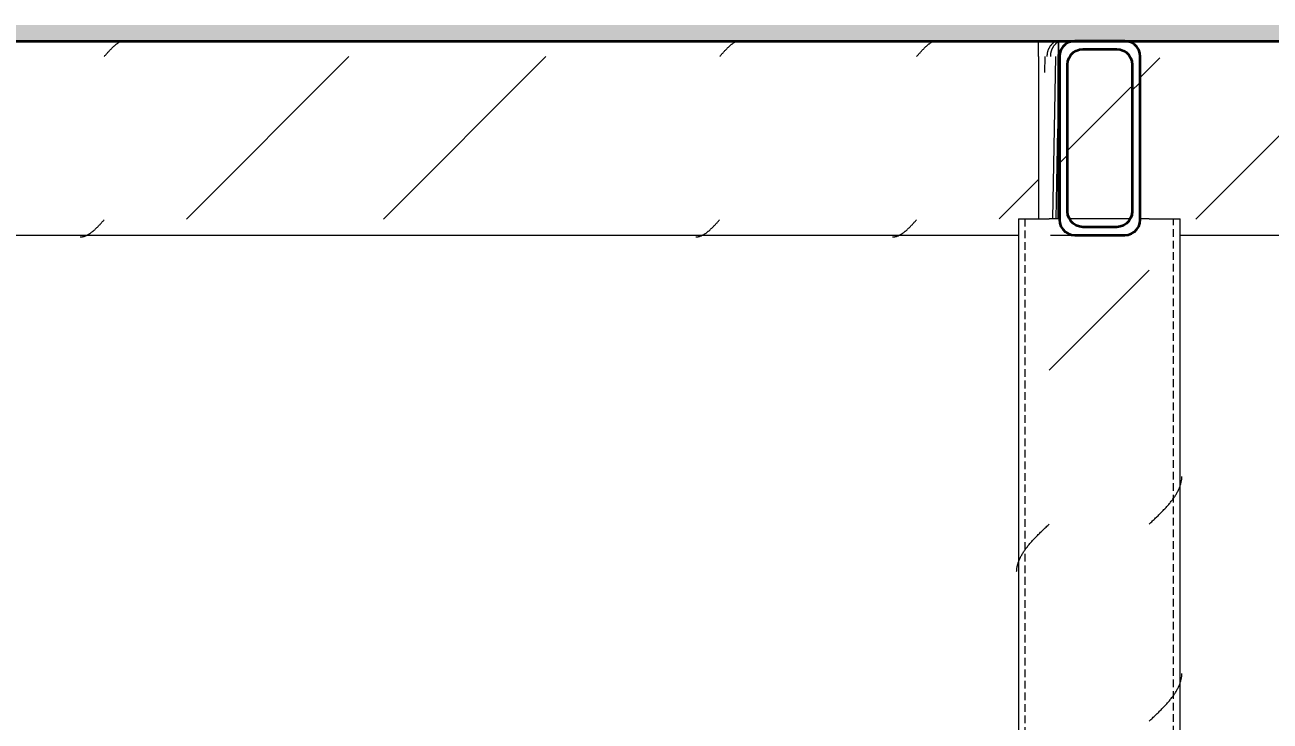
# Model space of a CAD drawing. Header units: centimetres. Extents: x -336 to 16318, y -437 to 1921.
# Drawn here: x 1721.9 to 1799, y 344.8 to 387.9 of the extents above; entities that cross this region are included whole.
import ezdxf

# ---------------------------------------------------------------- set-up
doc = ezdxf.new("R2010")
doc.units = ezdxf.units.CM
doc.linetypes.add('Hidden', pattern=[0.714375, 0.47625, -0.238125])
for name, color, linetype, lineweight in [('A-ANNO-DIMS', 7, 'Continuous', 9), ('A-ANNO-DIMS-100', 7, 'Continuous', 9), ('A-FLOR', 7, 'Continuous', 9), ('S-BEAM', 7, 'Continuous', 9), ('S-COLS', 7, 'Continuous', 9)]:
    doc.layers.add(name, color=color, linetype=linetype, lineweight=lineweight)
doc.styles.add('Century Gothic_1', font='GOTHIC.TTF', dxfattribs={"height": 15})
doc.dimstyles.new('FCA_N_Cotas_E100', dxfattribs={"dimscale": 30.48, "dimtxt": 15.662524, "dimasz": 0.492126, "dimexe": 0.656168, "dimexo": 0.656168, "dimgap": 0.032808, "dimtad": 1, "dimlfac": 0.01, "dimrnd": 0.01, "dimzin": 0, "dimdsep": 46, "dimtxsty": 'Century Gothic_1', "dimblk1": 'OBLIQUE', "dimblk2": 'OBLIQUE', "dimsah": 1, "dimcen": 0.09, "dimdle": 0.656168, "dimazin": 2, "dimtfac": 1, "dimtdec": 4, "dimtix": 1, "dimtmove": 0, "dimatfit": 3, "dimfxl": 1, "dimtvp": 1, "dimtolj": 1, "dimtzin": 0, "dimarcsym": 2})
pattern_1 = [(45, (4582.815, 712), (-25.1447, 25.1447), []), (45, (4582.815, 750.1), (-25.1447, 25.1447), [])]
pattern_2 = [(45.002, (4582.352, 712), (-25.14337, 25.14465), []), (45.002, (4582.352, 750.1), (-25.14337, 25.14465), [])]

# ---------------------------------------------------------------- blocks, each defined once
blk = doc.blocks.new('FP_7-Section 6')
at = {"layer": 'S-COLS'}
blk.add_line((1793.414, 94), (1793.414, 375.859), dxfattribs=at)
at = {"layer": 'S-COLS', "color": 9, "true_color": 0xc0c0c0}
for p, q in [((1793.336, 359.141), (1793.357, 359.188)), ((1793.357, 359.188), (1793.376, 359.235)), ((1793.376, 359.235), (1793.395, 359.281)), ((1793.395, 359.281), (1793.412, 359.328)), ((1793.412, 359.328), (1793.428, 359.375)), ((1793.428, 359.375), (1793.443, 359.422)), ((1793.443, 359.422), (1793.457, 359.468)), ((1793.457, 359.468), (1793.47, 359.515)), ((1793.47, 359.515), (1793.481, 359.562)), ((1793.481, 359.562), (1793.491, 359.609)), ((1793.491, 359.609), (1793.5, 359.656)), ((1793.5, 359.656), (1793.508, 359.702)), ((1793.508, 359.702), (1793.515, 359.749)), ((1793.515, 359.749), (1793.521, 359.796)), ((1793.521, 359.796), (1793.525, 359.843)), ((1793.525, 359.843), (1793.528, 359.889)), ((1793.528, 359.889), (1793.53, 359.936)), ((1792.866, 358.393), (1792.903, 358.44)), ((1792.903, 358.44), (1792.938, 358.487)), ((1792.938, 358.487), (1792.973, 358.533)), ((1792.973, 358.533), (1793.007, 358.58)), ((1793.007, 358.58), (1793.039, 358.627)), ((1793.039, 358.627), (1793.071, 358.674)), ((1793.071, 358.674), (1793.102, 358.72)), ((1793.102, 358.72), (1793.132, 358.767)), ((1793.132, 358.767), (1793.162, 358.814)), ((1793.162, 358.814), (1793.19, 358.861)), ((1793.19, 358.861), (1793.217, 358.907)), ((1793.217, 358.907), (1793.243, 358.954)), ((1793.243, 358.954), (1793.268, 359.001)), ((1793.268, 359.001), (1793.292, 359.048)), ((1793.292, 359.048), (1793.314, 359.094)), ((1793.314, 359.094), (1793.336, 359.141)), ((1792.143, 357.598), (1792.19, 357.645)), ((1792.19, 357.645), (1792.236, 357.692)), ((1792.236, 357.692), (1792.282, 357.739)), ((1792.282, 357.739), (1792.328, 357.785)), ((1792.328, 357.785), (1792.373, 357.832)), ((1792.373, 357.832), (1792.418, 357.879)), ((1792.418, 357.879), (1792.462, 357.926)), ((1792.462, 357.926), (1792.505, 357.972)), ((1792.505, 357.972), (1792.548, 358.019)), ((1792.548, 358.019), (1792.59, 358.066)), ((1792.59, 358.066), (1792.632, 358.113)), ((1792.632, 358.113), (1792.673, 358.159)), ((1792.673, 358.159), (1792.713, 358.206)), ((1792.713, 358.206), (1792.752, 358.253)), ((1792.752, 358.253), (1792.791, 358.3)), ((1792.791, 358.3), (1792.829, 358.346)), ((1792.829, 358.346), (1792.866, 358.393)), ((1791.509, 356.99), (1791.558, 357.037)), ((1791.558, 357.037), (1791.608, 357.084)), ((1791.608, 357.084), (1791.658, 357.131)), ((1791.658, 357.131), (1791.707, 357.177)), ((1791.707, 357.177), (1791.756, 357.224)), ((1791.756, 357.224), (1791.805, 357.271)), ((1791.805, 357.271), (1791.854, 357.318)), ((1791.854, 357.318), (1791.903, 357.364)), ((1791.903, 357.364), (1791.952, 357.411)), ((1791.952, 357.411), (1792, 357.458)), ((1792, 357.458), (1792.048, 357.505)), ((1792.048, 357.505), (1792.096, 357.551)), ((1792.096, 357.551), (1792.143, 357.598)), ((1793.521, 347.606), (1793.525, 347.653)), ((1793.525, 347.653), (1793.528, 347.7)), ((1793.528, 347.7), (1793.53, 347.747)), ((1793.268, 346.811), (1793.292, 346.858)), ((1793.292, 346.858), (1793.314, 346.905)), ((1793.314, 346.905), (1793.336, 346.952)), ((1793.336, 346.952), (1793.357, 346.999)), ((1793.357, 346.999), (1793.376, 347.045)), ((1793.376, 347.045), (1793.395, 347.092)), ((1793.395, 347.092), (1793.412, 347.139)), ((1793.412, 347.139), (1793.428, 347.186)), ((1793.428, 347.186), (1793.443, 347.232)), ((1793.443, 347.232), (1793.457, 347.279)), ((1793.457, 347.279), (1793.47, 347.326)), ((1793.47, 347.326), (1793.481, 347.373)), ((1793.481, 347.373), (1793.491, 347.419)), ((1793.491, 347.419), (1793.5, 347.466)), ((1793.5, 347.466), (1793.508, 347.513)), ((1793.508, 347.513), (1793.515, 347.56)), ((1793.515, 347.56), (1793.521, 347.606)), ((1792.752, 346.063), (1792.791, 346.11)), ((1792.791, 346.11), (1792.829, 346.157)), ((1792.829, 346.157), (1792.866, 346.204)), ((1792.866, 346.204), (1792.903, 346.25)), ((1792.903, 346.25), (1792.938, 346.297)), ((1792.938, 346.297), (1792.973, 346.344)), ((1792.973, 346.344), (1793.007, 346.391)), ((1793.007, 346.391), (1793.039, 346.437)), ((1793.039, 346.437), (1793.071, 346.484)), ((1793.071, 346.484), (1793.102, 346.531)), ((1793.102, 346.531), (1793.132, 346.578)), ((1793.132, 346.578), (1793.162, 346.624)), ((1793.162, 346.624), (1793.19, 346.671)), ((1793.19, 346.671), (1793.217, 346.718)), ((1793.217, 346.718), (1793.243, 346.765)), ((1793.243, 346.765), (1793.268, 346.811)), ((1792, 345.269), (1792.048, 345.315)), ((1792.048, 345.315), (1792.096, 345.362)), ((1792.096, 345.362), (1792.143, 345.409)), ((1792.143, 345.409), (1792.19, 345.456)), ((1792.19, 345.456), (1792.236, 345.502)), ((1792.236, 345.502), (1792.282, 345.549)), ((1792.282, 345.549), (1792.328, 345.596)), ((1792.328, 345.596), (1792.373, 345.643)), ((1792.373, 345.643), (1792.418, 345.689)), ((1792.418, 345.689), (1792.462, 345.736)), ((1792.462, 345.736), (1792.505, 345.783)), ((1792.505, 345.783), (1792.548, 345.83)), ((1792.548, 345.83), (1792.59, 345.876)), ((1792.59, 345.876), (1792.632, 345.923)), ((1792.632, 345.923), (1792.673, 345.97)), ((1792.673, 345.97), (1792.713, 346.017)), ((1792.713, 346.017), (1792.752, 346.063)), ((1791.509, 344.801), (1791.558, 344.848)), ((1791.558, 344.848), (1791.608, 344.895)), ((1791.608, 344.895), (1791.658, 344.941)), ((1791.658, 344.941), (1791.707, 344.988)), ((1791.707, 344.988), (1791.756, 345.035)), ((1791.756, 345.035), (1791.805, 345.082)), ((1791.805, 345.082), (1791.854, 345.128)), ((1791.854, 345.128), (1791.903, 345.175)), ((1791.903, 345.175), (1791.952, 345.222)), ((1791.952, 345.222), (1792, 345.269))]:
    blk.add_line(p, q, dxfattribs=at)
blk = doc.blocks.new('FP_8-Section 6')
at = {"layer": 'S-COLS'}
blk.add_line((1783.414, 375.859), (1783.414, 94), dxfattribs=at)
at = {"layer": 'S-COLS', "color": 9, "true_color": 0xc0c0c0}
for p, q in [((1785.17, 356.85), (1785.22, 356.897)), ((1785.22, 356.897), (1785.269, 356.944)), ((1785.269, 356.944), (1785.319, 356.99)), ((1784.366, 356.055), (1784.41, 356.102)), ((1784.41, 356.102), (1784.455, 356.149)), ((1784.455, 356.149), (1784.5, 356.196)), ((1784.5, 356.196), (1784.545, 356.242)), ((1784.545, 356.242), (1784.591, 356.289)), ((1784.591, 356.289), (1784.638, 356.336)), ((1784.638, 356.336), (1784.685, 356.383)), ((1784.685, 356.383), (1784.732, 356.429)), ((1784.732, 356.429), (1784.78, 356.476)), ((1784.78, 356.476), (1784.828, 356.523)), ((1784.828, 356.523), (1784.876, 356.57)), ((1784.876, 356.57), (1784.924, 356.616)), ((1784.924, 356.616), (1784.973, 356.663)), ((1784.973, 356.663), (1785.022, 356.71)), ((1785.022, 356.71), (1785.071, 356.757)), ((1785.071, 356.757), (1785.121, 356.803)), ((1785.121, 356.803), (1785.17, 356.85)), ((1783.756, 355.307), (1783.788, 355.354)), ((1783.788, 355.354), (1783.821, 355.401)), ((1783.821, 355.401), (1783.855, 355.447)), ((1783.855, 355.447), (1783.889, 355.494)), ((1783.889, 355.494), (1783.925, 355.541)), ((1783.925, 355.541), (1783.961, 355.588)), ((1783.961, 355.588), (1783.998, 355.634)), ((1783.998, 355.634), (1784.036, 355.681)), ((1784.036, 355.681), (1784.075, 355.728)), ((1784.075, 355.728), (1784.115, 355.775)), ((1784.115, 355.775), (1784.155, 355.822)), ((1784.155, 355.822), (1784.196, 355.868)), ((1784.196, 355.868), (1784.237, 355.915)), ((1784.237, 355.915), (1784.28, 355.962)), ((1784.28, 355.962), (1784.322, 356.009)), ((1784.322, 356.009), (1784.366, 356.055)), ((1783.371, 354.512), (1783.384, 354.559)), ((1783.384, 354.559), (1783.399, 354.606)), ((1783.399, 354.606), (1783.416, 354.653)), ((1783.416, 354.653), (1783.433, 354.699)), ((1783.433, 354.699), (1783.451, 354.746)), ((1783.451, 354.746), (1783.471, 354.793)), ((1783.471, 354.793), (1783.491, 354.84)), ((1783.491, 354.84), (1783.513, 354.886)), ((1783.513, 354.886), (1783.536, 354.933)), ((1783.536, 354.933), (1783.56, 354.98)), ((1783.56, 354.98), (1783.585, 355.027)), ((1783.585, 355.027), (1783.611, 355.073)), ((1783.611, 355.073), (1783.638, 355.12)), ((1783.638, 355.12), (1783.666, 355.167)), ((1783.666, 355.167), (1783.695, 355.214)), ((1783.695, 355.214), (1783.725, 355.26)), ((1783.725, 355.26), (1783.756, 355.307)), ((1783.298, 354.045), (1783.3, 354.092)), ((1783.3, 354.092), (1783.303, 354.138)), ((1783.303, 354.138), (1783.307, 354.185)), ((1783.307, 354.185), (1783.313, 354.232)), ((1783.313, 354.232), (1783.319, 354.279)), ((1783.319, 354.279), (1783.327, 354.325)), ((1783.327, 354.325), (1783.336, 354.372)), ((1783.336, 354.372), (1783.347, 354.419)), ((1783.347, 354.419), (1783.358, 354.466)), ((1783.358, 354.466), (1783.371, 354.512))]:
    blk.add_line(p, q, dxfattribs=at)
blk = doc.blocks.new('HSS Rectangular-Column - 100 x 100 mm-V6-Section 6')
at = {"layer": 'S-COLS', "true_color": 0xc0c0c0}
h = blk.add_hatch(dxfattribs=at)
h.set_pattern_fill('FP_3', color=9, style=0, pattern_type=2)
h.set_pattern_definition(pattern_1)
h.paths.add_polyline_path([(1791.509, 94), (1791.509, 375.859), (1790.947, 375.809), (1790.853, 375.397), (1790.589, 375.066), (1790.088, 374.869), (1789.494, 374.859), (1786.485, 374.953), (1786.154, 375.217), (1785.971, 375.597), (1785.926, 375.859), (1785.319, 375.859), (1785.319, 94)])
h.paths.add_polyline_path([(1787.399, 375.359), (1789.908, 375.453), (1790.239, 375.717), (1790.239, 375.859), (1786.566, 375.859), (1786.897, 375.509), (1787.187, 375.383)])
at = {"layer": 'S-COLS'}
for p, q in [((1783.414, 375.859), (1785.319, 375.859)), ((1785.947, 375.859), (1785.319, 375.859)), ((1790.328, 375.859), (1786.566, 375.859)), ((1791.509, 375.859), (1790.947, 375.859)), ((1791.509, 375.859), (1793.414, 375.859))]:
    blk.add_line(p, q, dxfattribs=at)
at = {"layer": 'S-COLS', "linetype": 'Hidden'}
for p, q in [((1783.814, 375.859), (1783.814, 94)), ((1793.014, 94), (1793.014, 375.859))]:
    blk.add_line(p, q, dxfattribs=at)
at = {"layer": 'S-COLS'}
for name in ['FP_8-Section 6', 'FP_7-Section 6']:
    blk.add_blockref(name, (0, 0), dxfattribs=at)
blk = doc.blocks.new('FP_27-Section 6')
at = {"layer": 'S-BEAM', "color": 9, "true_color": 0xc0c0c0}
for p, q in [((1727.029, 386.142), (1727.052, 386.168)), ((1727.052, 386.168), (1727.075, 386.193)), ((1727.075, 386.193), (1727.098, 386.218)), ((1727.098, 386.218), (1727.122, 386.243)), ((1727.122, 386.243), (1727.145, 386.268)), ((1727.145, 386.268), (1727.168, 386.293)), ((1727.168, 386.293), (1727.191, 386.317)), ((1727.191, 386.317), (1727.214, 386.341)), ((1727.214, 386.341), (1727.238, 386.365)), ((1727.238, 386.365), (1727.261, 386.388)), ((1727.261, 386.388), (1727.284, 386.412)), ((1727.284, 386.412), (1727.307, 386.434)), ((1727.307, 386.434), (1727.33, 386.457)), ((1727.33, 386.457), (1727.354, 386.479)), ((1727.354, 386.479), (1727.377, 386.501)), ((1727.377, 386.501), (1727.4, 386.523)), ((1727.4, 386.523), (1727.423, 386.544)), ((1727.423, 386.544), (1727.446, 386.565)), ((1727.446, 386.565), (1727.469, 386.585)), ((1727.469, 386.585), (1727.492, 386.605)), ((1727.492, 386.605), (1727.515, 386.625)), ((1727.515, 386.625), (1727.539, 386.644)), ((1727.539, 386.644), (1727.562, 386.663)), ((1727.562, 386.663), (1727.585, 386.681)), ((1727.585, 386.681), (1727.608, 386.699)), ((1727.608, 386.699), (1727.631, 386.716)), ((1727.631, 386.716), (1727.654, 386.733)), ((1727.654, 386.733), (1727.677, 386.75)), ((1727.677, 386.75), (1727.7, 386.765)), ((1727.7, 386.765), (1727.723, 386.781)), ((1727.723, 386.781), (1727.746, 386.796)), ((1727.746, 386.796), (1727.77, 386.81)), ((1727.77, 386.81), (1727.793, 386.824)), ((1727.793, 386.824), (1727.816, 386.837)), ((1727.816, 386.837), (1727.839, 386.849)), ((1727.839, 386.849), (1727.862, 386.861)), ((1765.127, 386.142), (1765.15, 386.168)), ((1765.15, 386.168), (1765.173, 386.193)), ((1765.173, 386.193), (1765.196, 386.218)), ((1765.196, 386.218), (1765.22, 386.243)), ((1765.22, 386.243), (1765.243, 386.268)), ((1765.243, 386.268), (1765.266, 386.293)), ((1765.266, 386.293), (1765.289, 386.317)), ((1765.289, 386.317), (1765.313, 386.341)), ((1765.313, 386.341), (1765.336, 386.365)), ((1765.336, 386.365), (1765.359, 386.388)), ((1765.359, 386.388), (1765.382, 386.412)), ((1765.382, 386.412), (1765.405, 386.434)), ((1765.405, 386.434), (1765.428, 386.457)), ((1765.428, 386.457), (1765.452, 386.479)), ((1765.452, 386.479), (1765.475, 386.501)), ((1765.475, 386.501), (1765.498, 386.523)), ((1765.498, 386.523), (1765.521, 386.544)), ((1765.521, 386.544), (1765.544, 386.565)), ((1765.544, 386.565), (1765.567, 386.585)), ((1765.567, 386.585), (1765.59, 386.605)), ((1765.59, 386.605), (1765.614, 386.625)), ((1765.614, 386.625), (1765.637, 386.644)), ((1765.637, 386.644), (1765.66, 386.663)), ((1765.66, 386.663), (1765.683, 386.681)), ((1765.683, 386.681), (1765.706, 386.699)), ((1765.706, 386.699), (1765.729, 386.716)), ((1765.729, 386.716), (1765.752, 386.733)), ((1765.752, 386.733), (1765.775, 386.75)), ((1765.775, 386.75), (1765.798, 386.765)), ((1765.798, 386.765), (1765.822, 386.781)), ((1765.822, 386.781), (1765.845, 386.796)), ((1765.845, 386.796), (1765.868, 386.81)), ((1765.868, 386.81), (1765.891, 386.824)), ((1765.891, 386.824), (1765.914, 386.837)), ((1765.914, 386.837), (1765.937, 386.849)), ((1765.937, 386.849), (1765.96, 386.861)), ((1777.316, 386.142), (1777.339, 386.168)), ((1777.339, 386.168), (1777.362, 386.193)), ((1777.362, 386.193), (1777.385, 386.218)), ((1777.385, 386.218), (1777.409, 386.243)), ((1777.409, 386.243), (1777.432, 386.268)), ((1777.432, 386.268), (1777.455, 386.293)), ((1777.455, 386.293), (1777.478, 386.317)), ((1777.478, 386.317), (1777.501, 386.341)), ((1777.501, 386.341), (1777.525, 386.365)), ((1777.525, 386.365), (1777.548, 386.388)), ((1777.548, 386.388), (1777.571, 386.412)), ((1777.571, 386.412), (1777.594, 386.434)), ((1777.594, 386.434), (1777.617, 386.457)), ((1777.617, 386.457), (1777.64, 386.479)), ((1777.64, 386.479), (1777.664, 386.501)), ((1777.664, 386.501), (1777.687, 386.523)), ((1777.687, 386.523), (1777.71, 386.544)), ((1777.71, 386.544), (1777.733, 386.565)), ((1777.733, 386.565), (1777.756, 386.585)), ((1777.756, 386.585), (1777.779, 386.605)), ((1777.779, 386.605), (1777.802, 386.625)), ((1777.802, 386.625), (1777.826, 386.644)), ((1777.826, 386.644), (1777.849, 386.663)), ((1777.849, 386.663), (1777.872, 386.681)), ((1777.872, 386.681), (1777.895, 386.699)), ((1777.895, 386.699), (1777.918, 386.716)), ((1777.918, 386.716), (1777.941, 386.733)), ((1777.941, 386.733), (1777.964, 386.75)), ((1777.964, 386.75), (1777.987, 386.765)), ((1777.987, 386.765), (1778.01, 386.781)), ((1778.01, 386.781), (1778.033, 386.796)), ((1778.033, 386.796), (1778.056, 386.81)), ((1778.056, 386.81), (1778.08, 386.824)), ((1778.08, 386.824), (1778.103, 386.837)), ((1778.103, 386.837), (1778.126, 386.849)), ((1778.126, 386.849), (1778.149, 386.861)), ((1726.819, 385.909), (1726.842, 385.935)), ((1726.842, 385.935), (1726.866, 385.961)), ((1726.866, 385.961), (1726.889, 385.987)), ((1726.889, 385.987), (1726.912, 386.013)), ((1726.912, 386.013), (1726.936, 386.039)), ((1726.936, 386.039), (1726.959, 386.065)), ((1726.959, 386.065), (1726.982, 386.091)), ((1726.982, 386.091), (1727.005, 386.117)), ((1727.005, 386.117), (1727.029, 386.142)), ((1764.917, 385.909), (1764.94, 385.935)), ((1764.94, 385.935), (1764.964, 385.961)), ((1764.964, 385.961), (1764.987, 385.987)), ((1764.987, 385.987), (1765.01, 386.013)), ((1765.01, 386.013), (1765.034, 386.039)), ((1765.034, 386.039), (1765.057, 386.065)), ((1765.057, 386.065), (1765.08, 386.091)), ((1765.08, 386.091), (1765.103, 386.117)), ((1765.103, 386.117), (1765.127, 386.142)), ((1777.106, 385.909), (1777.129, 385.935)), ((1777.129, 385.935), (1777.153, 385.961)), ((1777.153, 385.961), (1777.176, 385.987)), ((1777.176, 385.987), (1777.199, 386.013)), ((1777.199, 386.013), (1777.222, 386.039)), ((1777.222, 386.039), (1777.246, 386.065)), ((1777.246, 386.065), (1777.269, 386.091)), ((1777.269, 386.091), (1777.292, 386.117)), ((1777.292, 386.117), (1777.316, 386.142))]:
    blk.add_line(p, q, dxfattribs=at)
blk = doc.blocks.new('FP_28-Section 6')
at = {"layer": 'S-BEAM', "color": 9, "true_color": 0xc0c0c0}
for p, q in [((1726.395, 375.353), (1726.418, 375.377)), ((1726.418, 375.377), (1726.441, 375.401)), ((1726.441, 375.401), (1726.465, 375.425)), ((1726.465, 375.425), (1726.488, 375.45)), ((1726.488, 375.45), (1726.512, 375.474)), ((1726.512, 375.474), (1726.535, 375.499)), ((1726.535, 375.499), (1726.558, 375.524)), ((1726.558, 375.524), (1726.582, 375.55)), ((1726.582, 375.55), (1726.605, 375.575)), ((1726.605, 375.575), (1726.629, 375.601)), ((1726.629, 375.601), (1726.652, 375.627)), ((1726.652, 375.627), (1726.675, 375.652)), ((1726.675, 375.652), (1726.699, 375.678)), ((1726.699, 375.678), (1726.722, 375.704)), ((1726.722, 375.704), (1726.745, 375.73)), ((1726.745, 375.73), (1726.769, 375.756)), ((1726.769, 375.756), (1726.792, 375.783)), ((1726.792, 375.783), (1726.815, 375.809)), ((1764.493, 375.353), (1764.516, 375.377)), ((1764.516, 375.377), (1764.54, 375.401)), ((1764.54, 375.401), (1764.563, 375.425)), ((1764.563, 375.425), (1764.586, 375.45)), ((1764.586, 375.45), (1764.61, 375.474)), ((1764.61, 375.474), (1764.633, 375.499)), ((1764.633, 375.499), (1764.657, 375.524)), ((1764.657, 375.524), (1764.68, 375.55)), ((1764.68, 375.55), (1764.703, 375.575)), ((1764.703, 375.575), (1764.727, 375.601)), ((1764.727, 375.601), (1764.75, 375.627)), ((1764.75, 375.627), (1764.773, 375.652)), ((1764.773, 375.652), (1764.797, 375.678)), ((1764.797, 375.678), (1764.82, 375.704)), ((1764.82, 375.704), (1764.843, 375.73)), ((1764.843, 375.73), (1764.867, 375.756)), ((1764.867, 375.756), (1764.89, 375.783)), ((1764.89, 375.783), (1764.913, 375.809)), ((1776.681, 375.353), (1776.705, 375.377)), ((1776.705, 375.377), (1776.728, 375.401)), ((1776.728, 375.401), (1776.752, 375.425)), ((1776.752, 375.425), (1776.775, 375.45)), ((1776.775, 375.45), (1776.799, 375.474)), ((1776.799, 375.474), (1776.822, 375.499)), ((1776.822, 375.499), (1776.845, 375.524)), ((1776.845, 375.524), (1776.869, 375.55)), ((1776.869, 375.55), (1776.892, 375.575)), ((1776.892, 375.575), (1776.916, 375.601)), ((1776.916, 375.601), (1776.939, 375.627)), ((1776.939, 375.627), (1776.962, 375.652)), ((1776.962, 375.652), (1776.986, 375.678)), ((1776.986, 375.678), (1777.009, 375.704)), ((1777.009, 375.704), (1777.032, 375.73)), ((1777.032, 375.73), (1777.056, 375.756)), ((1777.056, 375.756), (1777.079, 375.783)), ((1777.079, 375.783), (1777.102, 375.809)), ((1725.335, 374.743), (1725.359, 374.744)), ((1725.359, 374.744), (1725.382, 374.745)), ((1725.382, 374.745), (1725.406, 374.748)), ((1725.406, 374.748), (1725.429, 374.75)), ((1725.429, 374.75), (1725.453, 374.754)), ((1725.453, 374.754), (1725.477, 374.758)), ((1725.477, 374.758), (1725.5, 374.763)), ((1725.5, 374.763), (1725.524, 374.768)), ((1725.524, 374.768), (1725.547, 374.774)), ((1725.547, 374.774), (1725.571, 374.781)), ((1725.571, 374.781), (1725.595, 374.788)), ((1725.595, 374.788), (1725.618, 374.796)), ((1725.618, 374.796), (1725.642, 374.805)), ((1725.642, 374.805), (1725.665, 374.814)), ((1725.665, 374.814), (1725.689, 374.824)), ((1725.689, 374.824), (1725.713, 374.834)), ((1725.713, 374.834), (1725.736, 374.845)), ((1725.736, 374.845), (1725.76, 374.856)), ((1725.76, 374.856), (1725.783, 374.868)), ((1725.783, 374.868), (1725.807, 374.881)), ((1725.807, 374.881), (1725.83, 374.894)), ((1725.83, 374.894), (1725.854, 374.908)), ((1725.854, 374.908), (1725.878, 374.922)), ((1725.878, 374.922), (1725.901, 374.937)), ((1725.901, 374.937), (1725.925, 374.952)), ((1725.925, 374.952), (1725.948, 374.968)), ((1725.948, 374.968), (1725.972, 374.984)), ((1725.972, 374.984), (1725.995, 375.001)), ((1725.995, 375.001), (1726.019, 375.019)), ((1726.019, 375.019), (1726.042, 375.036)), ((1726.042, 375.036), (1726.066, 375.055)), ((1726.066, 375.055), (1726.089, 375.073)), ((1726.089, 375.073), (1726.113, 375.093)), ((1726.113, 375.093), (1726.136, 375.112)), ((1726.136, 375.112), (1726.16, 375.132)), ((1726.16, 375.132), (1726.183, 375.153)), ((1726.183, 375.153), (1726.207, 375.174)), ((1726.207, 375.174), (1726.23, 375.195)), ((1726.23, 375.195), (1726.254, 375.216)), ((1726.254, 375.216), (1726.277, 375.238)), ((1726.277, 375.238), (1726.301, 375.261)), ((1726.301, 375.261), (1726.324, 375.283)), ((1726.324, 375.283), (1726.348, 375.306)), ((1726.348, 375.306), (1726.371, 375.329)), ((1726.371, 375.329), (1726.395, 375.353)), ((1763.433, 374.743), (1763.457, 374.744)), ((1763.457, 374.744), (1763.48, 374.745)), ((1763.48, 374.745), (1763.504, 374.748)), ((1763.504, 374.748), (1763.528, 374.75)), ((1763.528, 374.75), (1763.551, 374.754)), ((1763.551, 374.754), (1763.575, 374.758)), ((1763.575, 374.758), (1763.598, 374.763)), ((1763.598, 374.763), (1763.622, 374.768)), ((1763.622, 374.768), (1763.646, 374.774)), ((1763.646, 374.774), (1763.669, 374.781)), ((1763.669, 374.781), (1763.693, 374.788)), ((1763.693, 374.788), (1763.716, 374.796)), ((1763.716, 374.796), (1763.74, 374.805)), ((1763.74, 374.805), (1763.763, 374.814)), ((1763.763, 374.814), (1763.787, 374.824)), ((1763.787, 374.824), (1763.811, 374.834)), ((1763.811, 374.834), (1763.834, 374.845)), ((1763.834, 374.845), (1763.858, 374.856)), ((1763.858, 374.856), (1763.881, 374.868)), ((1763.881, 374.868), (1763.905, 374.881)), ((1763.905, 374.881), (1763.929, 374.894)), ((1763.929, 374.894), (1763.952, 374.908)), ((1763.952, 374.908), (1763.976, 374.922)), ((1763.976, 374.922), (1763.999, 374.937)), ((1763.999, 374.937), (1764.023, 374.952)), ((1764.023, 374.952), (1764.046, 374.968)), ((1764.046, 374.968), (1764.07, 374.984)), ((1764.07, 374.984), (1764.093, 375.001)), ((1764.093, 375.001), (1764.117, 375.019)), ((1764.117, 375.019), (1764.14, 375.036)), ((1764.14, 375.036), (1764.164, 375.055)), ((1764.164, 375.055), (1764.187, 375.073)), ((1764.187, 375.073), (1764.211, 375.093)), ((1764.211, 375.093), (1764.234, 375.112)), ((1764.234, 375.112), (1764.258, 375.132)), ((1764.258, 375.132), (1764.281, 375.153)), ((1764.281, 375.153), (1764.305, 375.174)), ((1764.305, 375.174), (1764.328, 375.195)), ((1764.328, 375.195), (1764.352, 375.216)), ((1764.352, 375.216), (1764.375, 375.238)), ((1764.375, 375.238), (1764.399, 375.261)), ((1764.399, 375.261), (1764.422, 375.283)), ((1764.422, 375.283), (1764.446, 375.306)), ((1764.446, 375.306), (1764.469, 375.329)), ((1764.469, 375.329), (1764.493, 375.353)), ((1775.622, 374.743), (1775.646, 374.744)), ((1775.646, 374.744), (1775.669, 374.745)), ((1775.669, 374.745), (1775.693, 374.748)), ((1775.693, 374.748), (1775.716, 374.75)), ((1775.716, 374.75), (1775.74, 374.754)), ((1775.74, 374.754), (1775.764, 374.758)), ((1775.764, 374.758), (1775.787, 374.763)), ((1775.787, 374.763), (1775.811, 374.768)), ((1775.811, 374.768), (1775.834, 374.774)), ((1775.834, 374.774), (1775.858, 374.781)), ((1775.858, 374.781), (1775.882, 374.788)), ((1775.882, 374.788), (1775.905, 374.796)), ((1775.905, 374.796), (1775.929, 374.805)), ((1775.929, 374.805), (1775.952, 374.814)), ((1775.952, 374.814), (1775.976, 374.824)), ((1775.976, 374.824), (1775.999, 374.834)), ((1775.999, 374.834), (1776.023, 374.845)), ((1776.023, 374.845), (1776.047, 374.856)), ((1776.047, 374.856), (1776.07, 374.868)), ((1776.07, 374.868), (1776.094, 374.881)), ((1776.094, 374.881), (1776.117, 374.894)), ((1776.117, 374.894), (1776.141, 374.908)), ((1776.141, 374.908), (1776.164, 374.922)), ((1776.164, 374.922), (1776.188, 374.937)), ((1776.188, 374.937), (1776.212, 374.952)), ((1776.212, 374.952), (1776.235, 374.968)), ((1776.235, 374.968), (1776.259, 374.984)), ((1776.259, 374.984), (1776.282, 375.001)), ((1776.282, 375.001), (1776.306, 375.019)), ((1776.306, 375.019), (1776.329, 375.036)), ((1776.329, 375.036), (1776.353, 375.055)), ((1776.353, 375.055), (1776.376, 375.073)), ((1776.376, 375.073), (1776.4, 375.093)), ((1776.4, 375.093), (1776.423, 375.112)), ((1776.423, 375.112), (1776.447, 375.132)), ((1776.447, 375.132), (1776.47, 375.153)), ((1776.47, 375.153), (1776.494, 375.174)), ((1776.494, 375.174), (1776.517, 375.195)), ((1776.517, 375.195), (1776.541, 375.216)), ((1776.541, 375.216), (1776.564, 375.238)), ((1776.564, 375.238), (1776.588, 375.261)), ((1776.588, 375.261), (1776.611, 375.283)), ((1776.611, 375.283), (1776.635, 375.306)), ((1776.635, 375.306), (1776.658, 375.329)), ((1776.658, 375.329), (1776.681, 375.353))]:
    blk.add_line(p, q, dxfattribs=at)
at = {"layer": 'S-BEAM'}
blk.add_line((1611.087, 374.859), (1783.431, 374.859), dxfattribs=at)
blk = doc.blocks.new('HSS Rectangular - 50 x 120-1656586-Section 6')
at = {"layer": 'S-BEAM', "true_color": 0xc0c0c0}
h = blk.add_hatch(dxfattribs=at)
h.set_pattern_fill('FP_5', color=9, style=0, pattern_type=2)
h.set_pattern_definition(pattern_2)
h.paths.add_polyline_path([(1634.4, 375.809), (1784.65, 375.859), (1784.65, 385.909), (1609.885, 385.909), (1609.908, 375.859), (1611.087, 375.809)])
at = {"layer": 'S-BEAM'}
blk.add_line((1784.65, 385.909), (1784.65, 375.859), dxfattribs=at)
blk.add_ellipse((1784.639, 385.909), major_axis=(0, 0.95), ratio=0.010969, start_param=4.712389, end_param=6.283185, dxfattribs=at)
for name in ['FP_27-Section 6', 'FP_28-Section 6']:
    blk.add_blockref(name, (0, 0), dxfattribs=at)
blk = doc.blocks.new('FP_30-Section 6')
at = {"layer": 'S-BEAM'}
blk.add_line((1793.413, 374.859), (1965.757, 374.859), dxfattribs=at)
blk = doc.blocks.new('HSS Rectangular - 50 x 120-1656652-Section 6')
at = {"layer": 'S-BEAM', "true_color": 0xc0c0c0}
h = blk.add_hatch(dxfattribs=at)
h.set_pattern_fill('FP_5', color=9, style=0, pattern_type=2)
h.set_pattern_definition(pattern_2)
h.paths.add_polyline_path([(1879.322, 375.809), (1967.97, 375.859), (1967.97, 385.909), (1790.947, 385.82), (1790.952, 375.859), (1830.337, 375.809)])
h.paths.add_polyline_path([(1790.239, 375.859), (1790.352, 375.898), (1790.42, 376.311), (1790.352, 385.82), (1790.239, 385.909), (1786.541, 385.82), (1786.447, 385.406), (1786.541, 375.898), (1786.655, 375.859)])
at = {"layer": 'S-BEAM'}
for p, q in [((1785.881, 386.359), (1785.904, 386.359)), ((1785.865, 385.909), (1785.865, 375.859)), ((1785.87, 376.311), (1785.87, 385.406)), ((1785.914, 385.406), (1785.914, 376.311)), ((1785.92, 375.859), (1785.92, 385.909))]:
    blk.add_line(p, q, dxfattribs=at)
for centre, major_axis, start_param, end_param in [((1785.875, 385.909), (0, 0.95), 0, 1.570796), ((1785.881, 385.406), (0, 0.952), 0, 1.570796), ((1785.904, 385.406), (0, 0.952), 4.712389, 6.283185), ((1785.909, 385.909), (0, 0.95), 4.712389, 6.283185), ((1785.881, 376.311), (0, 0.952), 1.570796, 2.067329), ((1785.904, 376.311), (0, 0.952), 4.215856, 4.712389)]:
    blk.add_ellipse(centre, major_axis=major_axis, ratio=0.010969, start_param=start_param, end_param=end_param, dxfattribs=at)
blk.add_blockref('FP_30-Section 6', (0, 0), dxfattribs=at)
blk = doc.blocks.new('FP_51-Section 6')
at = {"layer": 'S-BEAM'}
blk.add_line((1786.897, 386.859), (1786.87, 386.859), dxfattribs=at)
blk = doc.blocks.new('FP_52-Section 6')
at = {"layer": 'S-BEAM'}
blk.add_line((1786.87, 374.859), (1786.897, 374.859), dxfattribs=at)
blk = doc.blocks.new('HSS Rectangular - 50 x 120-1656589-Section 6')
at = {"layer": 'S-BEAM', "true_color": 0xc0c0c0}
h = blk.add_hatch(dxfattribs=at)
h.set_pattern_fill('FP_3', color=9, style=0, pattern_type=2)
h.set_pattern_definition(pattern_1)
h.paths.add_polyline_path([(1789.997, 374.859), (1790.409, 374.953), (1790.74, 375.217), (1790.923, 375.597), (1790.947, 375.809), (1790.853, 386.321), (1790.589, 386.652), (1790.208, 386.835), (1789.997, 386.859), (1786.485, 386.765), (1786.154, 386.501), (1785.971, 386.12), (1785.947, 385.909), (1786.041, 375.397), (1786.304, 375.066), (1786.685, 374.883), (1786.897, 374.859)])
h.paths.add_polyline_path([(1787.399, 375.359), (1786.986, 375.453), (1786.655, 375.717), (1786.471, 376.099), (1786.447, 376.956), (1786.541, 385.82), (1786.805, 386.151), (1787.187, 386.335), (1787.399, 386.359), (1789.908, 386.264), (1790.239, 386), (1790.423, 385.618), (1790.447, 385.406), (1790.352, 375.898), (1790.088, 375.567), (1789.706, 375.383), (1789.494, 375.359)])
h = blk.add_hatch(dxfattribs=at)
h.set_pattern_fill('FP_14', color=9, style=0, pattern_type=2)
h.set_pattern_definition([(89.866, (1790.462, 712.001), (-0.059192083, 25.145207203), []), (89.866, (1790.462, 750.101), (-0.059192083, 25.145207203), [])])
h.paths.add_polyline_path([(1790.42, 376.311), (1790.447, 376.311), (1790.42, 376.956)])
h = blk.add_hatch(dxfattribs=at)
h.set_pattern_fill('FP_13', color=9, style=0, pattern_type=2)
h.set_pattern_definition([(89.866, (1785.962, 712.001), (-0.059192083, 25.145207203), []), (89.866, (1785.962, 750.101), (-0.059192083, 25.145207203), [])])
h.paths.add_polyline_path([(1785.926, 375.809), (1785.947, 375.809), (1785.926, 375.859)])
at = {"layer": 'S-BEAM', "lineweight": 35}
for p, q in [((1789.997, 386.859), (1786.897, 386.859)), ((1787.399, 386.359), (1789.494, 386.359)), ((1785.947, 385.909), (1785.947, 375.809)), ((1786.447, 376.311), (1786.447, 385.406)), ((1790.447, 385.406), (1790.447, 376.311)), ((1790.947, 375.809), (1790.947, 385.909)), ((1786.897, 374.859), (1789.997, 374.859)), ((1789.494, 375.359), (1787.399, 375.359))]:
    blk.add_line(p, q, dxfattribs=at)
at = {"layer": 'S-BEAM'}
for p, q in [((1785.92, 375.859), (1785.92, 385.909)), ((1790.42, 376.311), (1790.42, 385.406))]:
    blk.add_line(p, q, dxfattribs=at)
at = {"layer": 'S-BEAM', "lineweight": 35, "flags": 128}
for points in [[(1786.897, 386.859), (1786.685, 386.835), (1786.485, 386.765), (1786.304, 386.652), (1786.154, 386.501), (1786.041, 386.321), (1785.971, 386.12), (1785.947, 385.909)], [(1786.447, 385.406), (1786.471, 385.618), (1786.541, 385.82), (1786.655, 386), (1786.805, 386.151), (1786.986, 386.264), (1787.187, 386.335), (1787.399, 386.359)], [(1789.494, 386.359), (1789.706, 386.335), (1789.908, 386.264), (1790.088, 386.151), (1790.239, 386), (1790.352, 385.82), (1790.423, 385.618), (1790.447, 385.406)], [(1790.947, 385.909), (1790.923, 386.12), (1790.853, 386.321), (1790.74, 386.501), (1790.589, 386.652), (1790.409, 386.765), (1790.208, 386.835), (1789.997, 386.859)], [(1787.399, 375.359), (1787.187, 375.383), (1786.986, 375.453), (1786.805, 375.567), (1786.655, 375.717), (1786.541, 375.898), (1786.471, 376.099), (1786.447, 376.311)], [(1790.447, 376.311), (1790.423, 376.099), (1790.352, 375.898), (1790.239, 375.717), (1790.088, 375.567), (1789.908, 375.453), (1789.706, 375.383), (1789.494, 375.359)], [(1785.947, 375.809), (1785.971, 375.597), (1786.041, 375.397), (1786.154, 375.217), (1786.304, 375.066), (1786.485, 374.953), (1786.685, 374.883), (1786.897, 374.859)], [(1789.997, 374.859), (1790.208, 374.883), (1790.409, 374.953), (1790.589, 375.066), (1790.74, 375.217), (1790.853, 375.397), (1790.923, 375.597), (1790.947, 375.809)]]:
    blk.add_lwpolyline(points, dxfattribs=at)
at = {"layer": 'S-BEAM'}
for centre, major_axis, start_param, end_param in [((1786.87, 385.909), (0, 0.95), 0.261799, 1.570796), ((1789.467, 385.406), (0, 0.952), 4.712389, 6.25446), ((1789.467, 376.311), (0, 0.952), 4.215856, 4.712389)]:
    blk.add_ellipse(centre, major_axis=major_axis, ratio=0.999997, start_param=start_param, end_param=end_param, dxfattribs=at)
for name in ['FP_51-Section 6', 'FP_52-Section 6']:
    blk.add_blockref(name, (0, 0), dxfattribs=at)
blk = doc.blocks.new('FP_53-Section 6')
at = {"layer": 'S-BEAM', "color": 9, "true_color": 0xc0c0c0}
for p, q in [((1785.202, 386.164), (1785.196, 386.139)), ((1785.208, 386.189), (1785.202, 386.164)), ((1785.214, 386.214), (1785.208, 386.189)), ((1785.222, 386.238), (1785.214, 386.214)), ((1785.23, 386.263), (1785.222, 386.238)), ((1785.238, 386.287), (1785.23, 386.263)), ((1785.247, 386.311), (1785.238, 386.287)), ((1785.257, 386.335), (1785.247, 386.311)), ((1785.267, 386.358), (1785.257, 386.335)), ((1785.278, 386.381), (1785.267, 386.358)), ((1785.289, 386.404), (1785.278, 386.381)), ((1785.301, 386.427), (1785.289, 386.404)), ((1785.313, 386.449), (1785.301, 386.427)), ((1785.326, 386.472), (1785.313, 386.449)), ((1785.339, 386.493), (1785.326, 386.472)), ((1785.353, 386.515), (1785.339, 386.493)), ((1785.368, 386.536), (1785.353, 386.515)), ((1785.383, 386.556), (1785.368, 386.536)), ((1785.398, 386.577), (1785.383, 386.556)), ((1785.414, 386.596), (1785.398, 386.577)), ((1785.413, 386.164), (1785.407, 386.139)), ((1785.419, 386.189), (1785.413, 386.164)), ((1785.431, 386.616), (1785.414, 386.596)), ((1785.425, 386.214), (1785.419, 386.189)), ((1785.433, 386.238), (1785.425, 386.214)), ((1785.448, 386.635), (1785.431, 386.616)), ((1785.441, 386.263), (1785.433, 386.238)), ((1785.449, 386.287), (1785.441, 386.263)), ((1785.465, 386.654), (1785.448, 386.635)), ((1785.458, 386.311), (1785.449, 386.287)), ((1785.468, 386.335), (1785.458, 386.311)), ((1785.483, 386.672), (1785.465, 386.654)), ((1785.478, 386.358), (1785.468, 386.335)), ((1785.489, 386.381), (1785.478, 386.358)), ((1785.501, 386.69), (1785.483, 386.672)), ((1785.5, 386.404), (1785.489, 386.381)), ((1785.512, 386.427), (1785.5, 386.404)), ((1785.52, 386.707), (1785.501, 386.69)), ((1785.524, 386.449), (1785.512, 386.427)), ((1785.539, 386.724), (1785.52, 386.707)), ((1785.537, 386.472), (1785.524, 386.449)), ((1785.551, 386.493), (1785.537, 386.472)), ((1785.559, 386.74), (1785.539, 386.724)), ((1785.564, 386.515), (1785.551, 386.493)), ((1785.578, 386.756), (1785.559, 386.74)), ((1785.579, 386.536), (1785.564, 386.515)), ((1785.599, 386.772), (1785.578, 386.756)), ((1785.594, 386.556), (1785.579, 386.536)), ((1785.609, 386.577), (1785.594, 386.556)), ((1785.619, 386.786), (1785.599, 386.772)), ((1785.625, 386.596), (1785.609, 386.577)), ((1785.64, 386.801), (1785.619, 386.786)), ((1785.642, 386.616), (1785.625, 386.596)), ((1785.662, 386.815), (1785.64, 386.801)), ((1785.659, 386.635), (1785.642, 386.616)), ((1785.676, 386.654), (1785.659, 386.635)), ((1785.683, 386.828), (1785.662, 386.815)), ((1785.694, 386.672), (1785.676, 386.654)), ((1785.705, 386.841), (1785.683, 386.828)), ((1785.712, 386.69), (1785.694, 386.672)), ((1785.727, 386.853), (1785.705, 386.841)), ((1785.731, 386.707), (1785.712, 386.69)), ((1785.75, 386.724), (1785.731, 386.707)), ((1785.77, 386.74), (1785.75, 386.724)), ((1785.789, 386.756), (1785.77, 386.74)), ((1785.81, 386.772), (1785.789, 386.756)), ((1785.83, 386.786), (1785.81, 386.772)), ((1785.851, 386.801), (1785.83, 386.786)), ((1785.873, 386.815), (1785.851, 386.801)), ((1785.894, 386.828), (1785.873, 386.815)), ((1785.176, 385.986), (1785.175, 385.96)), ((1785.175, 385.96), (1785.175, 385.935)), ((1785.175, 385.935), (1785.175, 385.909)), ((1785.178, 386.012), (1785.176, 385.986)), ((1785.18, 386.037), (1785.178, 386.012)), ((1785.184, 386.063), (1785.18, 386.037)), ((1785.187, 386.088), (1785.184, 386.063)), ((1785.191, 386.114), (1785.187, 386.088)), ((1785.196, 386.139), (1785.191, 386.114)), ((1785.387, 385.986), (1785.386, 385.96)), ((1785.386, 385.96), (1785.386, 385.935)), ((1785.386, 385.935), (1785.386, 385.909)), ((1785.389, 386.012), (1785.387, 385.986)), ((1785.392, 386.037), (1785.389, 386.012)), ((1785.395, 386.063), (1785.392, 386.037)), ((1785.398, 386.088), (1785.395, 386.063)), ((1785.402, 386.114), (1785.398, 386.088)), ((1785.407, 386.139), (1785.402, 386.114))]:
    blk.add_line(p, q, dxfattribs=at)
at = {"layer": 'S-BEAM'}
blk.add_line((1786.799, 386.859), (1785.552, 386.859), dxfattribs=at)
blk = doc.blocks.new('FP_54-Section 6')
at = {"layer": 'S-BEAM'}
blk.add_line((1785.396, 374.859), (1786.799, 374.859), dxfattribs=at)
blk = doc.blocks.new('HSS Rectangular - 50 x 120-1656615-Section 6')
at = {"layer": 'S-BEAM', "true_color": 0xc0c0c0}
h = blk.add_hatch(dxfattribs=at)
h.set_pattern_fill('FP_16', color=9, style=0, pattern_type=2)
h.set_pattern_definition([(89.015, (1786.982, 712.001), (-0.4325925, 25.1451522), []), (89.015, (1786.982, 750.101), (-0.4325925, 25.1451522), [])])
h.paths.add_polyline_path([(1785.834, 375.859), (1785.849, 375.859), (1785.849, 385.909), (1785.044, 385.909), (1785.044, 375.859), (1785.319, 375.859)])
h = blk.add_hatch(dxfattribs=at)
h.set_pattern_fill('FP_15', color=9, style=0, pattern_type=2)
h.set_pattern_definition([(45.004, (4581.68, 712), (-25.14063, 25.14456), []), (45.004, (4581.68, 750.1), (-25.14063, 25.14456), [])])
h.paths.add_polyline_path([(1785.849, 375.859), (1785.872, 375.859), (1785.849, 376.065)])
at = {"layer": 'S-BEAM'}
blk.add_line((1785.849, 385.909), (1785.849, 375.859), dxfattribs=at)
blk.add_ellipse((1786.799, 385.909), major_axis=(0, 0.95), ratio=0.999852, start_param=1.388703, end_param=1.570796, dxfattribs=at)
for name in ['FP_53-Section 6', 'FP_54-Section 6']:
    blk.add_blockref(name, (0, 0), dxfattribs=at)
blk = doc.blocks.new('DIMBLOCK19-Section 6')
at = {"layer": 'A-ANNO-DIMS-100'}
for p, q in [((1606.087, 433.335), (1606.087, 453.335)), ((1788.414, 433.335), (1788.414, 453.335)), ((1606.087, 433.335), (1788.414, 433.335)), ((1606.087, 433.335), (1606.087, 395.859)), ((1788.414, 433.335), (1788.414, 395.859))]:
    blk.add_line(p, q, dxfattribs=at)
at = {"layer": 'A-ANNO-DIMS-100', "lineweight": 35}
for p, q in [((1606.087, 433.335), (1613.587, 440.835)), ((1788.414, 433.335), (1795.914, 440.835)), ((1606.087, 433.335), (1598.587, 425.835)), ((1788.414, 433.335), (1780.914, 425.835))]:
    blk.add_line(p, q, dxfattribs=at)
at = {"layer": 'A-ANNO-DIMS-100', "color": 0, "insert": (1676.864, 453.561), "char_height": 15, "width": 48.92674, "attachment_point": 1, "line_spacing_factor": 0.984502, "style": 'Century Gothic_1'}
blk.add_mtext('1.82', dxfattribs=at)
blk = doc.blocks.new('_Oblique')
at = {"color": 0, "linetype": 'ByBlock', "lineweight": -2}
blk.add_line((-0.5, -0.5), (0.5, 0.5), dxfattribs=at)
blk = doc.blocks.new('DIMBLOCK20-Section 6')
at = {"layer": 'A-ANNO-DIMS-100'}
for p, q in [((1788.414, 433.335), (1788.414, 453.335)), ((1970.74, 433.335), (1970.74, 453.335)), ((1788.414, 433.335), (1970.74, 433.335)), ((1788.414, 433.335), (1788.414, 395.859)), ((1970.74, 433.335), (1970.74, 395.859))]:
    blk.add_line(p, q, dxfattribs=at)
at = {"layer": 'A-ANNO-DIMS-100', "lineweight": 35}
for p, q in [((1788.414, 433.335), (1795.914, 440.835)), ((1970.74, 433.335), (1978.24, 440.835)), ((1788.414, 433.335), (1780.914, 425.835)), ((1970.74, 433.335), (1963.24, 425.835))]:
    blk.add_line(p, q, dxfattribs=at)
at = {"layer": 'A-ANNO-DIMS-100', "color": 0, "insert": (1859.191, 453.561), "char_height": 15, "width": 48.92674, "attachment_point": 1, "line_spacing_factor": 0.984502, "style": 'Century Gothic_1'}
blk.add_mtext('1.82', dxfattribs=at)
blk = doc.blocks.new('DIMBLOCK22-Section 6')
at = {"layer": 'A-ANNO-DIMS-100'}
for p, q in [((1088.083, 484.181), (1088.083, 504.181)), ((2153.067, 484.181), (2153.067, 504.181)), ((1068.083, 484.181), (2173.067, 484.181)), ((1088.083, 484.181), (1088.083, 395.859)), ((2153.067, 484.181), (2153.067, 395.859))]:
    blk.add_line(p, q, dxfattribs=at)
at = {"layer": 'A-ANNO-DIMS-100', "lineweight": 35}
for p, q in [((1088.083, 484.181), (1095.583, 491.681)), ((2153.067, 484.181), (2160.567, 491.681)), ((1088.083, 484.181), (1080.583, 476.681)), ((2153.067, 484.181), (2145.567, 476.681))]:
    blk.add_line(p, q, dxfattribs=at)
at = {"layer": 'A-ANNO-DIMS-100', "color": 0, "insert": (1594.346, 504.408), "char_height": 15, "width": 62.94843, "attachment_point": 1, "line_spacing_factor": 0.984502, "style": 'Century Gothic_1'}
blk.add_mtext('10.65', dxfattribs=at)

msp = doc.modelspace()

# ---------------------------------------------------------------- hatches: boundary and pattern name
at = {"layer": 'A-FLOR', "true_color": 0x9a9a9a}
h = msp.add_hatch(color=253, dxfattribs=at)
h.paths.add_polyline_path([(2271.196, 386.859), (2377.111, 386.859), (2377.111, 387.859), (1076.949, 387.859), (1076.949, 386.859), (2173.228, 386.859)])
h.paths.add_polyline_path([(307.087, 386.859), (383.087, 386.859), (383.087, 387.859), (307.087, 387.859)])

# ---------------------------------------------------------------- linework, layer by layer
at = {"layer": 'A-FLOR', "lineweight": 35}
msp.add_line((1076.949, 386.859), (2377.111, 386.859), dxfattribs=at)

# ---------------------------------------------------------------- block references
at = {"layer": 'S-BEAM'}
for name in ['HSS Rectangular - 50 x 120-1656586-Section 6', 'HSS Rectangular - 50 x 120-1656615-Section 6', 'HSS Rectangular - 50 x 120-1656652-Section 6', 'HSS Rectangular - 50 x 120-1656589-Section 6']:
    msp.add_blockref(name, (0, 0), dxfattribs=at)
at = {"layer": 'S-COLS'}
msp.add_blockref('HSS Rectangular-Column - 100 x 100 mm-V6-Section 6', (0, 0), dxfattribs=at)

# ---------------------------------------------------------------- dimensions: what is measured, and where the dimension line sits
at = {"layer": 'A-ANNO-DIMS'}
for base, p1, p2, override, picture, middle in [((2153.067, 484.181), (1088.083, 375.859), (2153.067, 375.859), {"dimpost": '<>', "dimfxl": 1064.983207}, 'DIMBLOCK22-Section 6', (1620.575, 493.059)), ((1788.414, 433.335), (1606.087, 375.859), (1788.414, 375.859), {"dimpost": '<>', "dimfxl": 182.326395}, 'DIMBLOCK19-Section 6', (1697.251, 442.212)), ((1970.74, 433.335), (1788.414, 375.859), (1970.74, 375.859), {"dimpost": '<>', "dimfxl": 182.326395}, 'DIMBLOCK20-Section 6', (1879.577, 442.212))]:
    dim = msp.add_linear_dim(base=base, p1=p1, p2=p2, dimstyle='FCA_N_Cotas_E100', override=override, dxfattribs=at)
    dim.commit()
    dim.dimension.update_dxf_attribs({"geometry": picture, "text_midpoint": middle})

doc.saveas('drawing.dxf')
